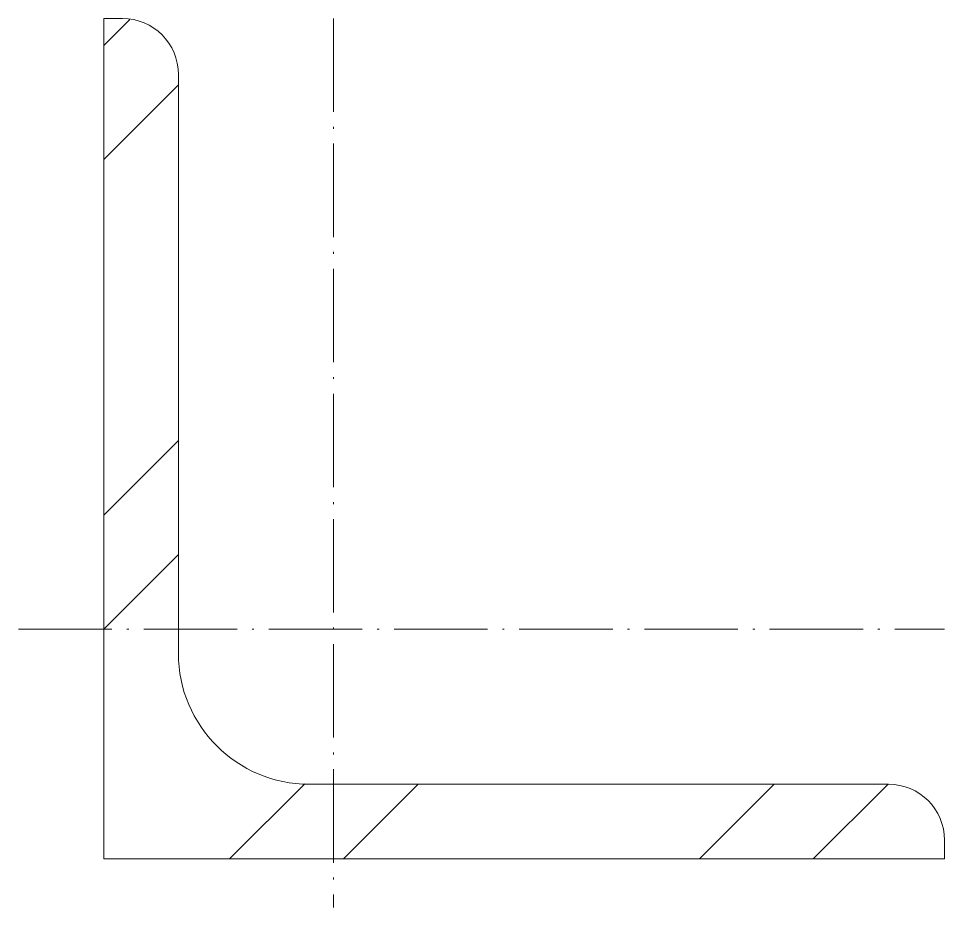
# Model space of a CAD drawing. Header units: metres. Extents: x -4.6 to 45, y -2.6 to 45.
import ezdxf

# ---------------------------------------------------------------- set-up
doc = ezdxf.new("R2010")
doc.units = ezdxf.units.M
doc.linetypes.add('MV_hartlijn_staal', pattern=[6.6, 5, -0.8, 0, -0.8])
doc.layers.add('A-DETL-GENF', color=92, linetype='Continuous', lineweight=18)

# ---------------------------------------------------------------- blocks, each defined once
blk = doc.blocks.new('28 Staalprofielen- L-2d - L45_4-3532927-00_0 Basismaterialen')
at = {"layer": 'A-DETL-GENF', "lineweight": 13}
h = blk.add_hatch(dxfattribs=at)
h.set_pattern_fill('FP_161', color=256, style=0, pattern_type=2)
h.set_pattern_definition([(45, (4358.247, -4348.567), (-12.57236, 12.57236), []), (45, (4358.247, -4329.517), (-12.57236, 12.57236), [])])
h.paths.add_polyline_path([(45, 0), (45, 1), (44.898, 1.776), (44.598, 2.5), (44.121, 3.121), (43.5, 3.598), (42.776, 3.898), (42, 4), (11, 4), (9.188, 4.239), (7.5, 4.938), (6.05, 6.05), (4.938, 7.5), (4.239, 9.188), (4, 11), (4, 42), (3.898, 42.776), (3.598, 43.5), (3.121, 44.121), (2.5, 44.598), (1.776, 44.898), (1, 45), (0, 45), (0, 0)])
at = {"layer": 'A-DETL-GENF'}
for p, q in [((1, 45), (0, 45)), ((0, 45), (0, 0)), ((4, 11), (4, 42)), ((42, 4), (11, 4)), ((45, 0), (45, 1)), ((0, 0), (45, 0))]:
    blk.add_line(p, q, dxfattribs=at)
at = {"layer": 'A-DETL-GENF', "linetype": 'MV_hartlijn_staal', "lineweight": 13}
for p, q in [((12.3, 45), (12.3, -2.6)), ((-4.559, 12.3), (45, 12.3))]:
    blk.add_line(p, q, dxfattribs=at)
at = {"layer": 'A-DETL-GENF'}
for centre, radius, start, end in [((1, 42), 3, 360, 90), ((11, 11), 7, 180, 270), ((42, 1), 3, 360, 90)]:
    blk.add_arc(centre, radius, start, end, dxfattribs=at)

msp = doc.modelspace()

# ---------------------------------------------------------------- block references
msp.add_blockref('28 Staalprofielen- L-2d - L45_4-3532927-00_0 Basismaterialen', (0, 0))

doc.saveas('drawing.dxf')
